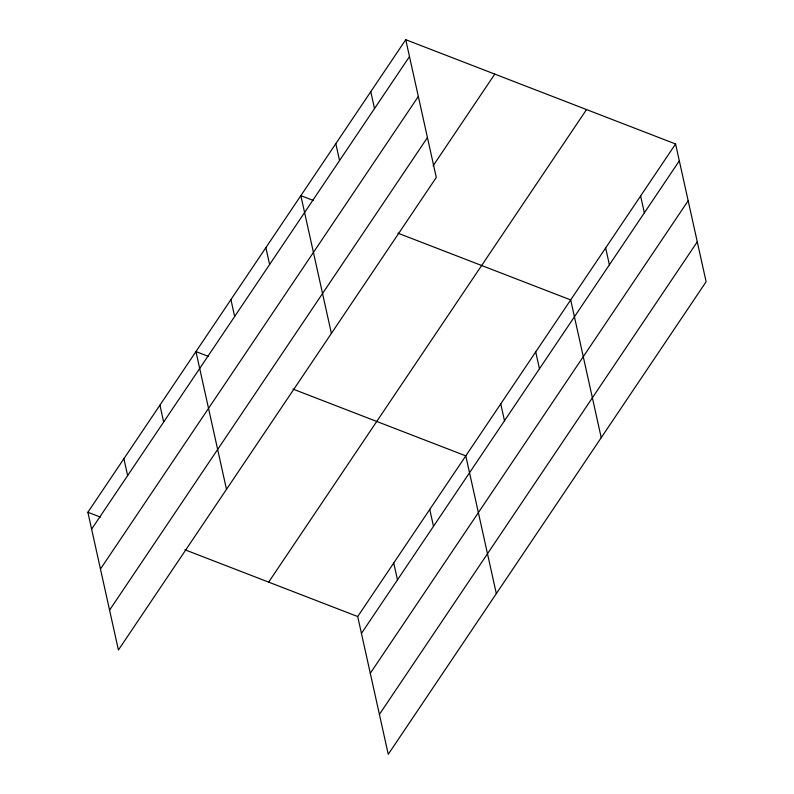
<?xml version="1.0" encoding="UTF-8"?>
<svg xmlns="http://www.w3.org/2000/svg" width="794" height="794" viewBox="0 0 794 794"><rect width="100%" height="100%" fill="white"/><g stroke="black" fill="none" stroke-linecap="round" stroke-linejoin="round"><path stroke-width="1.19" d="M405.744 39.7L436.293 177.459L118.415 650.018L87.876 512.259L405.744 39.7L675.585 143.982L706.124 281.741L388.256 754.3L357.707 616.541L675.585 143.982M91.618 529.141L409.486 56.573M100.461 569.03L418.329 96.471M109.572 610.129L427.45 137.57M433.087 165.847L494.791 74.11M268.66 582.131L586.538 109.562M361.449 633.414L679.327 160.854M370.292 673.302L688.17 200.743M379.413 714.411L697.281 241.842M313.412 200.495L300.847 195.642L331.386 333.411M397.923 233.158L570.688 299.924L601.227 437.683M208.504 356.446L195.949 351.593L226.488 489.352M293.026 389.1L465.79 455.865L496.329 593.634M87.876 512.259L100.431 517.112M184.942 549.776L357.707 616.541M640.619 195.959L644.361 212.832M605.653 247.936L609.395 264.819M535.722 351.901L539.463 368.783M500.756 403.888L504.498 420.76M370.778 91.677L374.52 108.56M429.762 509.42L433.504 526.303M335.812 143.664L339.554 160.537M393.735 562.986L397.476 579.858M265.881 247.629L269.623 264.501M230.915 299.606L234.657 316.488M159.922 405.148L163.663 422.021M123.894 458.704L127.636 475.576"/></g></svg>
